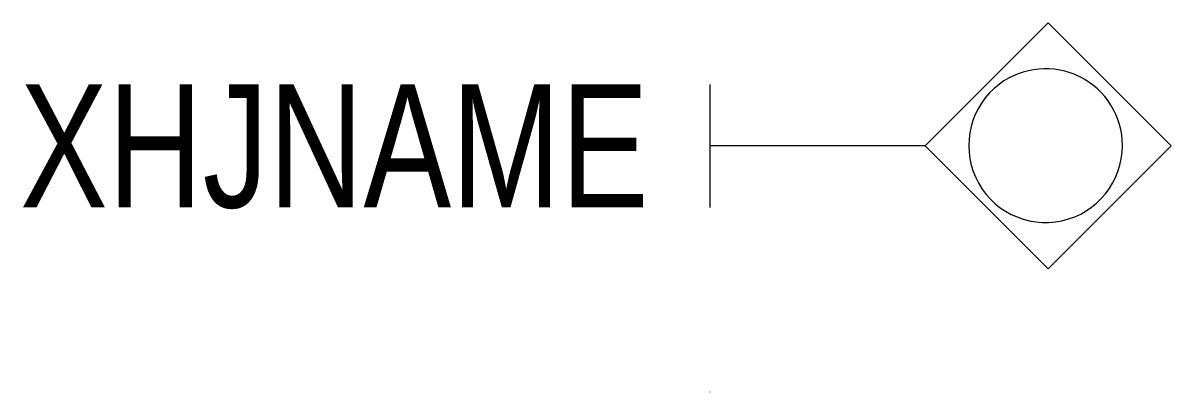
# Model space of a CAD drawing. Extents: x -11.2 to 7.5, y 0 to 6.
import ezdxf
from ezdxf.enums import TextEntityAlignment as Align

# ---------------------------------------------------------------- set-up
doc = ezdxf.new("R2010")
doc.units = 0
doc.layers.get('0').update_dxf_attribs({"linetype": 'CONTINUOUS'})

msp = doc.modelspace()

# ---------------------------------------------------------------- linework, layer by layer
for p, q in [((5.5, 6), (3.5, 4)), ((7.5, 4), (5.5, 6)), ((0, 5), (0, 3)), ((3.5, 4), (0, 4)), ((3.5, 4), (5.5, 2)), ((5.5, 2), (7.5, 4)), ((0, 0.001), (0, -0.001))]:
    msp.add_line(p, q)
for start, end in [(0, 126.8699), (126.8699, 0)]:
    msp.add_arc((5.46, 4.006), 1.25, start, end)

# ---------------------------------------------------------------- texts
at = {"width": 0.8}
msp.add_attdef('XHJNAME', text='XL3F1', height=2, dxfattribs=at).set_placement((-1, 3), align=Align.RIGHT)

doc.saveas('drawing.dxf')
